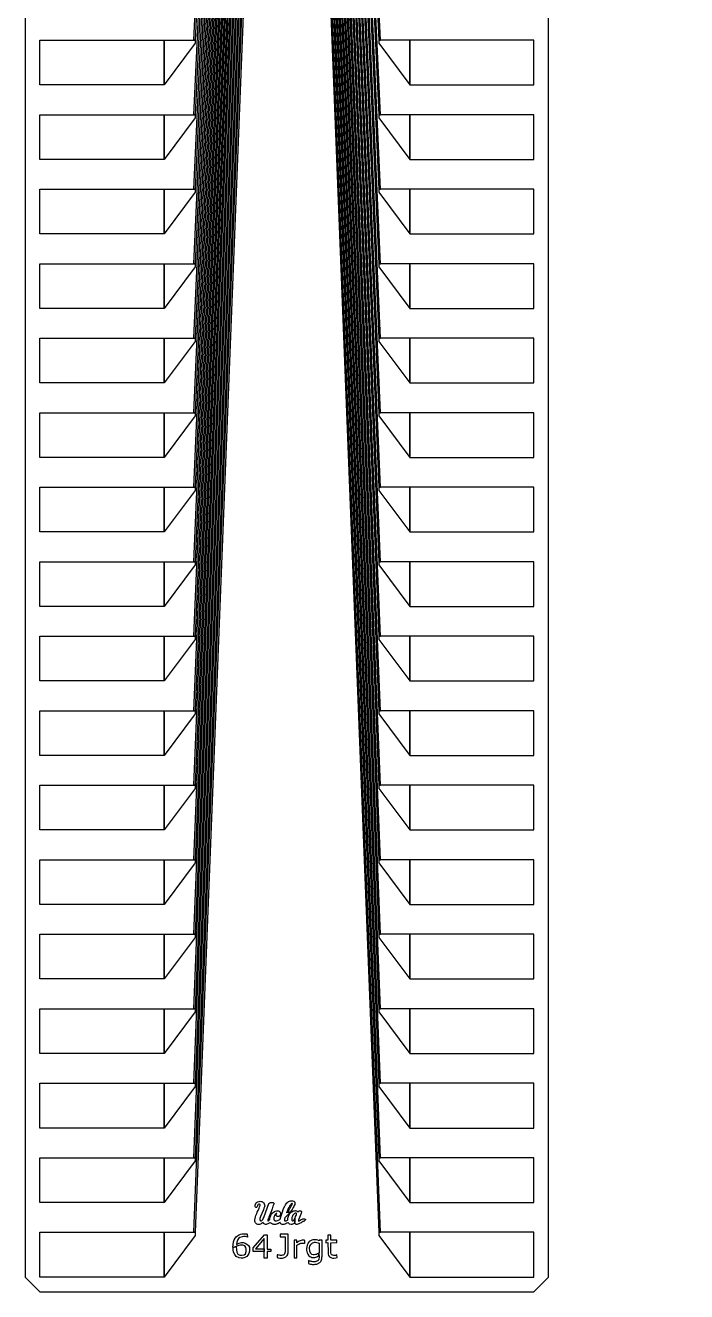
# Model space of a CAD drawing. Header units: inches. Extents: x 115980 to 170179, y 57000 to 74333.
# Drawn here: x 133414 to 134316, y 57120 to 58847 of the extents above; entities that cross this region are included whole.
import ezdxf

# ---------------------------------------------------------------- set-up
doc = ezdxf.new("R2010")
doc.units = ezdxf.units.IN
doc.header["$MEASUREMENT"] = 0
for name, color, linetype in [('metal', 221, 'Continuous'), ('nitride window', 40, 'Continuous'), ('profile', 140, 'Continuous')]:
    doc.layers.add(name, color=color, linetype=linetype)

msp = doc.modelspace()

# ---------------------------------------------------------------- linework, layer by layer
at = {"layer": 'metal'}
for points in [[(133736.8, 60360.4), (133738.4, 60360.4), (133646.1, 58217), (133644, 58217)], [(133646.1, 58318.6), (133644, 58318.6), (133733.6, 60360.4), (133735.2, 60360.4)], [(133730.4, 60360.4), (133732, 60360.4), (133646.1, 58420.2), (133644, 58420.2)], [(133646.1, 58521.8), (133644, 58521.8), (133727.2, 60360.4), (133728.8, 60360.4)], [(133646.1, 58623.4), (133644, 58623.4), (133724, 60360.4), (133725.6, 60360.4)], [(133720.8, 60360.4), (133722.4, 60360.4), (133646.1, 58725), (133644, 58725)], [(133740, 60360.4), (133741.6, 60360.4), (133646.1, 58115.4), (133644, 58115.4)], [(133743.2, 60360.4), (133744.8, 60360.4), (133646.1, 58013.8), (133644, 58013.8)], [(133768.8, 60360.4), (133770.4, 60360.4), (133646.1, 57201), (133644, 57201)], [(133765.6, 60360.4), (133767.2, 60360.4), (133646.1, 57302.6), (133644, 57302.6)], [(133746.4, 60360.4), (133748, 60360.4), (133646.1, 57912.2), (133644, 57912.2)], [(133646.1, 57810.6), (133644, 57810.6), (133749.6, 60360.4), (133751.2, 60360.4)], [(133646.1, 57709), (133644, 57709), (133752.8, 60360.4), (133754.4, 60360.4)], [(133756, 60360.4), (133757.6, 60360.4), (133646.1, 57607.4), (133644, 57607.4)], [(133646.1, 57505.8), (133644, 57505.8), (133759.2, 60360.4), (133760.8, 60360.4)], [(133762.4, 60360.4), (133764, 60360.4), (133646.1, 57404.2), (133644, 57404.2)], [(133717.6, 60360.4), (133719.2, 60360.4), (133646.1, 58826.6), (133644, 58826.6)], [(133773.6, 60360.4), (133772, 60360.4), (133896.4, 57201), (133898.5, 57201)], [(133776.8, 60360.4), (133775.2, 60360.4), (133896.4, 57302.6), (133898.5, 57302.6)], [(133780, 60360.4), (133778.4, 60360.4), (133896.4, 57404.2), (133898.5, 57404.2)], [(133896.4, 57505.8), (133898.5, 57505.8), (133783.2, 60360.4), (133781.6, 60360.4)], [(133786.4, 60360.4), (133784.8, 60360.4), (133896.4, 57607.4), (133898.5, 57607.4)], [(133896.4, 57709), (133898.5, 57709), (133789.6, 60360.4), (133788, 60360.4)], [(133896.4, 57810.6), (133898.5, 57810.6), (133792.8, 60360.4), (133791.2, 60360.4)], [(133796, 60360.4), (133794.4, 60360.4), (133896.4, 57912.2), (133898.5, 57912.2)], [(133799.2, 60360.4), (133797.6, 60360.4), (133896.4, 58013.8), (133898.5, 58013.8)], [(133802.4, 60360.4), (133800.8, 60360.4), (133896.4, 58115.4), (133898.5, 58115.4)], [(133805.6, 60360.4), (133804, 60360.4), (133896.4, 58217), (133898.5, 58217)], [(133896.4, 58318.6), (133898.5, 58318.6), (133808.8, 60360.4), (133807.2, 60360.4)], [(133812, 60360.4), (133810.4, 60360.4), (133896.4, 58420.2), (133898.5, 58420.2)], [(133896.4, 58521.8), (133898.5, 58521.8), (133815.2, 60360.4), (133813.6, 60360.4)], [(133896.4, 58623.4), (133898.5, 58623.4), (133818.4, 60360.4), (133816.8, 60360.4)], [(133821.6, 60360.4), (133820, 60360.4), (133896.4, 58725), (133898.5, 58725)], [(133824.8, 60360.4), (133823.2, 60360.4), (133896.4, 58826.6), (133898.5, 58826.6)], [(133434.4, 58826.6), (133603.7, 58826.6), (133603.7, 58765.7), (133434.4, 58765.7)], [(133603.7, 58765.7), (133603.7, 58826.6), (133646.1, 58826.6), (133646.1, 58822.4), (133603.7, 58765.7)], [(133938.7, 58765.7), (133938.7, 58826.6), (133896.4, 58826.6), (133896.4, 58822.4), (133938.7, 58765.7)], [(134108, 58826.6), (133938.7, 58826.6), (133938.7, 58765.7), (134108, 58765.7)], [(133434.4, 58725), (133603.7, 58725), (133603.7, 58664.1), (133434.4, 58664.1)], [(133603.7, 58664.1), (133603.7, 58725), (133646.1, 58725), (133646.1, 58720.8), (133603.7, 58664.1)], [(133938.7, 58664.1), (133938.7, 58725), (133896.4, 58725), (133896.4, 58720.8), (133938.7, 58664.1)], [(134108, 58725), (133938.7, 58725), (133938.7, 58664.1), (134108, 58664.1)], [(133434.4, 58623.4), (133603.7, 58623.4), (133603.7, 58562.5), (133434.4, 58562.5)], [(133603.7, 58562.5), (133603.7, 58623.4), (133646.1, 58623.4), (133646.1, 58619.2), (133603.7, 58562.5)], [(133938.7, 58562.5), (133938.7, 58623.4), (133896.4, 58623.4), (133896.4, 58619.2), (133938.7, 58562.5)], [(134108, 58623.4), (133938.7, 58623.4), (133938.7, 58562.5), (134108, 58562.5)], [(133434.4, 58521.8), (133603.7, 58521.8), (133603.7, 58460.9), (133434.4, 58460.9)], [(133603.7, 58460.9), (133603.7, 58521.8), (133646.1, 58521.8), (133646.1, 58517.6), (133603.7, 58460.9)], [(133938.7, 58460.9), (133938.7, 58521.8), (133896.4, 58521.8), (133896.4, 58517.6), (133938.7, 58460.9)], [(134108, 58521.8), (133938.7, 58521.8), (133938.7, 58460.9), (134108, 58460.9)], [(133434.4, 58420.2), (133603.7, 58420.2), (133603.7, 58359.2), (133434.4, 58359.2)], [(133603.7, 58359.2), (133603.7, 58420.2), (133646.1, 58420.2), (133646.1, 58416), (133603.7, 58359.2)], [(133938.7, 58359.2), (133938.7, 58420.2), (133896.4, 58420.2), (133896.4, 58416), (133938.7, 58359.2)], [(134108, 58420.2), (133938.7, 58420.2), (133938.7, 58359.2), (134108, 58359.2)], [(133434.4, 58318.6), (133603.7, 58318.6), (133603.7, 58257.6), (133434.4, 58257.6)], [(133603.7, 58257.6), (133603.7, 58318.6), (133646.1, 58318.6), (133646.1, 58314.4), (133603.7, 58257.6)], [(133938.7, 58257.6), (133938.7, 58318.6), (133896.4, 58318.6), (133896.4, 58314.4), (133938.7, 58257.6)], [(134108, 58318.6), (133938.7, 58318.6), (133938.7, 58257.6), (134108, 58257.6)], [(133434.4, 58217), (133603.7, 58217), (133603.7, 58156), (133434.4, 58156)], [(133603.7, 58156), (133603.7, 58217), (133646.1, 58217), (133646.1, 58212.8), (133603.7, 58156)], [(133938.7, 58156), (133938.7, 58217), (133896.4, 58217), (133896.4, 58212.8), (133938.7, 58156)], [(134108, 58217), (133938.7, 58217), (133938.7, 58156), (134108, 58156)], [(133434.4, 58115.4), (133603.7, 58115.4), (133603.7, 58054.4), (133434.4, 58054.4)], [(133603.7, 58054.4), (133603.7, 58115.4), (133646.1, 58115.4), (133646.1, 58111.2), (133603.7, 58054.4)], [(133938.7, 58054.4), (133938.7, 58115.4), (133896.4, 58115.4), (133896.4, 58111.2), (133938.7, 58054.4)], [(134108, 58115.4), (133938.7, 58115.4), (133938.7, 58054.4), (134108, 58054.4)], [(133434.4, 58013.8), (133603.7, 58013.8), (133603.7, 57952.8), (133434.4, 57952.8)], [(133603.7, 57952.8), (133603.7, 58013.8), (133646.1, 58013.8), (133646.1, 58009.6), (133603.7, 57952.8)], [(133938.7, 57952.8), (133938.7, 58013.8), (133896.4, 58013.8), (133896.4, 58009.6), (133938.7, 57952.8)], [(134108, 58013.8), (133938.7, 58013.8), (133938.7, 57952.8), (134108, 57952.8)], [(133434.4, 57912.2), (133603.7, 57912.2), (133603.7, 57851.2), (133434.4, 57851.2)], [(133603.7, 57851.2), (133603.7, 57912.2), (133646.1, 57912.2), (133646.1, 57908), (133603.7, 57851.2)], [(133938.7, 57851.2), (133938.7, 57912.2), (133896.4, 57912.2), (133896.4, 57908), (133938.7, 57851.2)], [(134108, 57912.2), (133938.7, 57912.2), (133938.7, 57851.2), (134108, 57851.2)], [(133434.4, 57810.6), (133603.7, 57810.6), (133603.7, 57749.6), (133434.4, 57749.6)], [(133603.7, 57749.6), (133603.7, 57810.6), (133646.1, 57810.6), (133646.1, 57806.4), (133603.7, 57749.6)], [(133938.7, 57749.6), (133938.7, 57810.6), (133896.4, 57810.6), (133896.4, 57806.4), (133938.7, 57749.6)], [(134108, 57810.6), (133938.7, 57810.6), (133938.7, 57749.6), (134108, 57749.6)], [(133434.4, 57709), (133603.7, 57709), (133603.7, 57648), (133434.4, 57648)], [(133603.7, 57648), (133603.7, 57709), (133646.1, 57709), (133646.1, 57704.7), (133603.7, 57648)], [(133938.7, 57648), (133938.7, 57709), (133896.4, 57709), (133896.4, 57704.7), (133938.7, 57648)], [(134108, 57709), (133938.7, 57709), (133938.7, 57648), (134108, 57648)], [(133434.4, 57607.4), (133603.7, 57607.4), (133603.7, 57546.4), (133434.4, 57546.4)], [(133603.7, 57546.4), (133603.7, 57607.4), (133646.1, 57607.4), (133646.1, 57603.1), (133603.7, 57546.4)], [(133938.7, 57546.4), (133938.7, 57607.4), (133896.4, 57607.4), (133896.4, 57603.1), (133938.7, 57546.4)], [(134108, 57607.4), (133938.7, 57607.4), (133938.7, 57546.4), (134108, 57546.4)], [(133434.4, 57505.8), (133603.7, 57505.8), (133603.7, 57444.8), (133434.4, 57444.8)], [(133603.7, 57444.8), (133603.7, 57505.8), (133646.1, 57505.8), (133646.1, 57501.5), (133603.7, 57444.8)], [(133938.7, 57444.8), (133938.7, 57505.8), (133896.4, 57505.8), (133896.4, 57501.5), (133938.7, 57444.8)], [(134108, 57505.8), (133938.7, 57505.8), (133938.7, 57444.8), (134108, 57444.8)], [(133434.4, 57404.2), (133603.7, 57404.2), (133603.7, 57343.2), (133434.4, 57343.2)], [(133603.7, 57343.2), (133603.7, 57404.2), (133646.1, 57404.2), (133646.1, 57399.9), (133603.7, 57343.2)], [(133938.7, 57343.2), (133938.7, 57404.2), (133896.4, 57404.2), (133896.4, 57399.9), (133938.7, 57343.2)], [(134108, 57404.2), (133938.7, 57404.2), (133938.7, 57343.2), (134108, 57343.2)], [(133434.4, 57302.6), (133603.7, 57302.6), (133603.7, 57241.6), (133434.4, 57241.6)], [(133603.7, 57241.6), (133603.7, 57302.6), (133646.1, 57302.6), (133646.1, 57298.3), (133603.7, 57241.6)], [(133938.7, 57241.6), (133938.7, 57302.6), (133896.4, 57302.6), (133896.4, 57298.3), (133938.7, 57241.6)], [(134108, 57302.6), (133938.7, 57302.6), (133938.7, 57241.6), (134108, 57241.6)], [(133729, 57234.9), (133728.2, 57235.2), (133727.7, 57236.3), (133727.8, 57238.3), (133729.8, 57241.4), (133731.3, 57242.3), (133733.1, 57242.9), (133734.6, 57243.2), (133735.7, 57243.1), (133736.7, 57242.9), (133737.9, 57242.4), (133738.9, 57241.8), (133739.5, 57241), (133740.2, 57239.6), (133740.7, 57238.3), (133740.8, 57237.1), (133740.6, 57235.5), (133739.8, 57233.7), (133739, 57231.4), (133735.3, 57222.5), (133734.4, 57219.7), (133734.3, 57218.3), (133734.5, 57217.2), (133735.3, 57216.5), (133736.3, 57216.5), (133737, 57216.9), (133737.9, 57217.8), (133738.4, 57218.6), (133738.9, 57219.6), (133739.6, 57221.2), (133740.1, 57222.5), (133746.6, 57240.2), (133747.2, 57240.8), (133747.9, 57241.3), (133748.6, 57241.4), (133750.4, 57241.6), (133751.5, 57241.4), (133752.2, 57241.4), (133753.4, 57240.9), (133753.5, 57240.4), (133753.2, 57239.4), (133752.1, 57236.7), (133750.9, 57233.1), (133750.5, 57231.8), (133749.9, 57230.1), (133748.8, 57227.2), (133746.6, 57221.8), (133745.9, 57219.9), (133745.2, 57218.4), (133745, 57217.4), (133745.3, 57216.5), (133746.1, 57216.7), (133747.3, 57217.8), (133747.6, 57218.5), (133748, 57220.4), (133748.4, 57221.8), (133748.6, 57222.7), (133749.2, 57224.1), (133750.1, 57225.5), (133751.2, 57227), (133752.2, 57228.1), (133754.1, 57229.4), (133755.3, 57229.9), (133756.7, 57230.3), (133757.8, 57230.4), (133758.8, 57230.4), (133759.6, 57230.3), (133760.6, 57229.9), (133761.5, 57229.1), (133762.1, 57228.2), (133762.4, 57227), (133762.5, 57226.1), (133762.4, 57225), (133761.6, 57223.7), (133760.9, 57223.1), (133760, 57222.7), (133758.9, 57222.5), (133757.9, 57222.6), (133757.3, 57222.8), (133756.9, 57223.2), (133756.5, 57223.8), (133756.3, 57224.7), (133756.6, 57225.6), (133757, 57226), (133757.5, 57226.4), (133757.5, 57226.8), (133757.1, 57226.8), (133756.5, 57226.5), (133755.9, 57226.1), (133755.3, 57225.3), (133754.8, 57224.6), (133754.2, 57223.5), (133753.7, 57222.6), (133753.4, 57221.7), (133753.2, 57220.7), (133753.2, 57219.8), (133753.3, 57219.1), (133753.4, 57218.5), (133753.5, 57218), (133753.7, 57217.6), (133754.1, 57217.2), (133754.6, 57216.9), (133755.3, 57216.6), (133756, 57216.6), (133756.7, 57216.6), (133758.5, 57216.9), (133759.3, 57217.3), (133760.7, 57218), (133761.4, 57218.4), (133761.7, 57218.9), (133762.6, 57222.1), (133764.5, 57227.6), (133766.6, 57233.3), (133768.4, 57236.7), (133769.4, 57238.3), (133771.2, 57241.1), (133772.2, 57242.1), (133773.4, 57243.1), (133774.8, 57243.6), (133776, 57244), (133776.9, 57244.1), (133778, 57244.1), (133778.9, 57244), (133779.9, 57243.6), (133780.6, 57243.3), (133781.3, 57242.7), (133781.7, 57241.9), (133781.9, 57240.2), (133781.7, 57239), (133781.2, 57237.6), (133780.5, 57236.2), (133779.7, 57234.7), (133778.2, 57232), (133776.9, 57230.2), (133775.6, 57228.5), (133771.6, 57228.4), (133773.2, 57230.2), (133775.1, 57233.4), (133776.9, 57236.5), (133778.1, 57238.8), (133778.4, 57239.6), (133778.5, 57240.1), (133778.4, 57240.6), (133778.2, 57240.7), (133777.6, 57240.4), (133777.1, 57239.9), (133776.6, 57239.1), (133775.8, 57238.1), (133775.3, 57237.3), (133774.6, 57236.3), (133774, 57235.2), (133773.4, 57234.2), (133773, 57233.4), (133772.5, 57232.2), (133771.8, 57230.9), (133771.4, 57229.9), (133771, 57228.6), (133770.7, 57227.9), (133770.6, 57227.4), (133771.6, 57228.4), (133775.6, 57228.4), (133775.1, 57227.8), (133774.5, 57227.1), (133773.3, 57225.8), (133772.5, 57224.9), (133771.2, 57223.5), (133770.3, 57222.5), (133769.4, 57221.7), (133768.3, 57220.7), (133768.1, 57220.1), (133767.9, 57219.4), (133767.7, 57218.7), (133767.6, 57217.9), (133767.6, 57217), (133767.9, 57216.6), (133768.6, 57216.5), (133769.9, 57216.7), (133771, 57217.2), (133771.7, 57217.7), (133772.2, 57218.1), (133772.3, 57218.3), (133772.4, 57218.8), (133772.4, 57219.5), (133772.5, 57220.4), (133772.9, 57221.6), (133773.4, 57223.1), (133773.7, 57224), (133774.4, 57225.3), (133775.2, 57226.5), (133776.1, 57227.5), (133777, 57228.3), (133778, 57229), (133779.4, 57229.8), (133780.6, 57230.2), (133781.6, 57230.4), (133782.6, 57230.5), (133783.3, 57230.4), (133784, 57230.3), (133784.9, 57230), (133785.5, 57229.5), (133786, 57229), (133786.2, 57228.7), (133786.5, 57228.9), (133786.9, 57229.3), (133787.4, 57229.8), (133788, 57230.1), (133788.5, 57230.3), (133789.1, 57230.4), (133789.7, 57230.4), (133790.2, 57230.3), (133790.7, 57229.9), (133790.9, 57229.5), (133791, 57228.7), (133790.9, 57227.9), (133790.6, 57227), (133790, 57225.5), (133787.4, 57218.9), (133787, 57217.8), (133786.9, 57216.9), (133787.1, 57216.5), (133787.5, 57216.3), (133788.1, 57216.4), (133789.1, 57217.3), (133790.4, 57218.3), (133791.7, 57218.9), (133793, 57219.3), (133794, 57219.3), (133794.9, 57219.3), (133796.2, 57219), (133797, 57218.6), (133794.1, 57215.6), (133793.8, 57215.8), (133793.6, 57215.9), (133793.2, 57215.9), (133793, 57215.8), (133792.5, 57215.6), (133792.2, 57215.4), (133791.6, 57215), (133790.4, 57214.1), (133789.3, 57213.3), (133788.3, 57212.8), (133787.3, 57212.3), (133786.1, 57211.9), (133785.3, 57211.8), (133783.8, 57211.7), (133783.1, 57212), (133782.5, 57212.5), (133782.2, 57213.1), (133782, 57213.8), (133782, 57214.5), (133782.2, 57220.4), (133782.9, 57222.4), (133783.6, 57223.9), (133784.1, 57225), (133784.2, 57225.9), (133784.1, 57226.6), (133783.8, 57226.9), (133783.2, 57227.1), (133782.2, 57227), (133781.6, 57226.7), (133780.6, 57225.8), (133779.3, 57224.3), (133778.6, 57222.8), (133777.9, 57221.2), (133777.7, 57219.9), (133777.6, 57218.6), (133777.7, 57217.8), (133778, 57217.1), (133778.5, 57216.5), (133778.9, 57216.4), (133779.8, 57216.6), (133780.4, 57217.3), (133781, 57218.2), (133781.5, 57219.2), (133782, 57220.2), (133782.1, 57220.3), (133781.8, 57214.2), (133781, 57213.5), (133779.9, 57212.7), (133778.9, 57212.2), (133777.7, 57211.8), (133776.7, 57211.7), (133775.2, 57211.9), (133774.5, 57212.2), (133773.6, 57212.9), (133773.2, 57213.7), (133773, 57214.4), (133772.4, 57214), (133770.9, 57213.2), (133769.5, 57212.5), (133768.2, 57212.1), (133766.8, 57211.8), (133765.8, 57211.7), (133764.6, 57211.8), (133763.5, 57212.2), (133762.9, 57212.7), (133762.5, 57213.3), (133762.1, 57213.8), (133761.8, 57214.5), (133760.8, 57213.8), (133759.7, 57213.1), (133758.7, 57212.7), (133757.7, 57212.3), (133756.7, 57211.9), (133755.5, 57211.7), (133754.4, 57211.7), (133753.4, 57211.7), (133752.2, 57211.9), (133751.3, 57212.2), (133750.2, 57212.8), (133749.3, 57213.6), (133748.4, 57214.5), (133747.6, 57213.9), (133746.8, 57213.3), (133745.9, 57212.8), (133744.9, 57212.3), (133743.9, 57212), (133742.9, 57211.8), (133741.8, 57211.8), (133740.8, 57212), (133740.1, 57212.3), (133739.3, 57213.1), (133738.5, 57214.4), (133737.8, 57213.8), (133736.9, 57213.2), (133735.8, 57212.6), (133734.9, 57212.2), (133733.9, 57211.8), (133732.6, 57211.7), (133731.4, 57211.7), (133730.3, 57212.1), (133729.5, 57212.6), (133728.8, 57213.3), (133728.2, 57214.1), (133727.7, 57214.8), (133727.3, 57216.1), (133727.2, 57217.3), (133727.3, 57218.8), (133727.6, 57220), (133728.2, 57222), (133728.9, 57224.1), (133729.9, 57226.5), (133730.6, 57228.3), (133731.7, 57230.7), (133733.1, 57233.8), (133733.8, 57235.8), (133734.5, 57237.7), (133734.6, 57238.7), (133734.3, 57239.1), (133733.8, 57239.4), (133733.2, 57239.5), (133732.6, 57239.5), (133731.8, 57239), (133731.4, 57238.3), (133730.9, 57237.2), (133730.7, 57236.2), (133730.3, 57235.3), (133729.8, 57234.9), (133729.4, 57234.9)], [(133434.4, 57201), (133603.7, 57201), (133603.7, 57140), (133434.4, 57140)], [(133603.7, 57140), (133603.7, 57201), (133646.1, 57201), (133646.1, 57196.7), (133603.7, 57140)], [(133717.1, 57198.5), (133717.2, 57194.3), (133714.6, 57195.2), (133712.3, 57195.4), (133710.1, 57195), (133706.9, 57193.8), (133705.2, 57192.5), (133703.7, 57190.1), (133702.7, 57187.4), (133702.3, 57184.5), (133704, 57185.4), (133706.2, 57186.3), (133709.2, 57186.9), (133711.4, 57186.9), (133714.3, 57186.1), (133716.6, 57184.7), (133718.6, 57183), (133719.9, 57180.7), (133720.2, 57178.3), (133720.3, 57175.2), (133719.4, 57171.9), (133717.9, 57169.6), (133716.3, 57168.1), (133713.8, 57166.5), (133711, 57165.8), (133708.7, 57165.8), (133706, 57166), (133702.1, 57167.9), (133699.9, 57170.5), (133698.3, 57174), (133697.7, 57177.1), (133697.6, 57180.2), (133702, 57181.5), (133702.2, 57177.2), (133702.8, 57174.1), (133704.2, 57171.2), (133707, 57169.6), (133709.6, 57169.6), (133712.6, 57170.2), (133714.6, 57171.7), (133715.7, 57174.8), (133715.7, 57177.9), (133715.1, 57180.1), (133713.6, 57182.3), (133710.9, 57183.2), (133707.5, 57183.2), (133704, 57182.4), (133702.8, 57181.9), (133702, 57181.6), (133697.6, 57180.3), (133697.5, 57180.6), (133697.5, 57180.7), (133697.7, 57184.1), (133698.4, 57187.9), (133699.3, 57190.5), (133700.6, 57193), (133702.5, 57195.4), (133705.3, 57197.2), (133708, 57198.4), (133710.3, 57198.9), (133712.1, 57199.1), (133713.6, 57199.1), (133715.3, 57199), (133716.4, 57198.8)], [(133740.5, 57197.7), (133744.4, 57197.7), (133744.3, 57178.1), (133749.1, 57178.1), (133749, 57174.6), (133744.3, 57174.6), (133744.2, 57165.7), (133740.1, 57165.8), (133740.1, 57174.6), (133740.1, 57192.3), (133728.1, 57178.2), (133740, 57178.2), (133740, 57174.7), (133724.9, 57174.7), (133724.9, 57179.6)], [(133761.7, 57198.3), (133761.7, 57194.8), (133768.6, 57194.8), (133768.6, 57174.2), (133768.4, 57172.9), (133768, 57171.7), (133767.4, 57170.9), (133766.7, 57170.2), (133765.8, 57169.8), (133764.9, 57169.6), (133763.6, 57169.5), (133762.3, 57169.5), (133761.1, 57169.6), (133759.9, 57169.9), (133758.6, 57170.2), (133758, 57170.4), (133757.7, 57170.4), (133757.7, 57166.5), (133759.4, 57166.1), (133761.4, 57165.9), (133763.3, 57165.8), (133764.9, 57165.9), (133766.4, 57166.1), (133767.7, 57166.5), (133768.7, 57167), (133769.8, 57167.7), (133770.7, 57168.5), (133771.5, 57169.5), (133772.2, 57170.7), (133772.5, 57171.8), (133772.7, 57173.1), (133772.8, 57174), (133772.8, 57187.3), (133772.8, 57198.3)], [(133831.1, 57197.1), (133827, 57197.1), (133827, 57190.3), (133824.4, 57190.3), (133824.4, 57186.8), (133827.1, 57186.9), (133827.2, 57173.7), (133827.3, 57171.2), (133828, 57169.2), (133829.1, 57167.6), (133831, 57166.4), (133833.3, 57165.9), (133835.2, 57165.8), (133837.7, 57166.1), (133839.5, 57166.5), (133839.4, 57170.1), (133837.3, 57169.4), (133835.1, 57169.3), (133833.5, 57169.6), (133833.1, 57169.7), (133832.3, 57170.3), (133831.6, 57171.2), (133831.2, 57172.9), (133831.2, 57175.8), (133831.1, 57186.8), (133839.4, 57186.9), (133839.4, 57190.2), (133831.1, 57190.3)], [(133938.7, 57140), (133938.7, 57201), (133896.4, 57201), (133896.4, 57196.7), (133938.7, 57140)], [(134108, 57201), (133938.7, 57201), (133938.7, 57140), (134108, 57140)], [(133784.8, 57190.1), (133780.8, 57190.2), (133780.8, 57166.3), (133784.8, 57166.3), (133784.8, 57183.2), (133786.3, 57184.3), (133787.4, 57185), (133788.7, 57185.6), (133790, 57186.1), (133791.4, 57186.3), (133792.6, 57186.3), (133793.5, 57186.3), (133795, 57186.1), (133795.7, 57185.9), (133795.7, 57186.7), (133795.7, 57190), (133794.5, 57190.2), (133793.2, 57190.2), (133791.8, 57190.2), (133790.4, 57189.9), (133789, 57189.5), (133787.6, 57188.8), (133786.3, 57187.8), (133785.5, 57187.3), (133784.8, 57186.7), (133784.7, 57186.7)], [(133815, 57189.3), (133813.1, 57190.2), (133811.5, 57190.6), (133809.7, 57190.9), (133807.8, 57190.9), (133806.4, 57190.7), (133804.9, 57190.3), (133803.3, 57189.5), (133801.6, 57188.2), (133800.3, 57186.7), (133799.5, 57185.3), (133798.7, 57183.6), (133798.1, 57181.2), (133797.9, 57179.1), (133798, 57176.8), (133798.3, 57174.7), (133798.7, 57172.8), (133799.6, 57171), (133801, 57169.1), (133802.3, 57168), (133803.8, 57167.3), (133805.3, 57166.8), (133807.3, 57166.6), (133809.2, 57166.8), (133810.6, 57167), (133812.1, 57167.6), (133813.2, 57168.2), (133814.4, 57169.1), (133814.7, 57169.3), (133814.7, 57172.6), (133813.7, 57172), (133812.5, 57171.4), (133811.4, 57170.9), (133810, 57170.5), (133808.4, 57170.4), (133806.7, 57170.4), (133805.2, 57170.9), (133804.2, 57171.5), (133803.5, 57172.5), (133802.8, 57173.7), (133802.4, 57175.1), (133802.2, 57176.6), (133802.1, 57178.3), (133802.1, 57180.1), (133802.5, 57182), (133803.1, 57183.6), (133803.8, 57184.9), (133804.9, 57185.8), (133806.2, 57186.7), (133807.6, 57187.1), (133808.8, 57187.3), (133810.2, 57187.3), (133811.8, 57187), (133813.5, 57186.5), (133814.9, 57186), (133815, 57172.9), (133814.8, 57172.7), (133814.8, 57169.4), (133815, 57169.5), (133814.9, 57166.4), (133814.8, 57165), (133814.5, 57164), (133814.1, 57163.3), (133813.5, 57162.5), (133812.8, 57161.9), (133812, 57161.6), (133811.2, 57161.2), (133810.5, 57161), (133809.7, 57160.9), (133808.6, 57160.8), (133807.5, 57160.8), (133806.5, 57160.9), (133805.3, 57161), (133804.2, 57161.3), (133803.4, 57161.5), (133802.4, 57161.8), (133801.6, 57162), (133800.6, 57162.4), (133800.4, 57162.3), (133800.4, 57158.2), (133801.3, 57158), (133803.4, 57157.5), (133804.7, 57157.4), (133806.2, 57157.2), (133807.4, 57157.2), (133808.4, 57157.2), (133809.7, 57157.3), (133810.7, 57157.4), (133812.1, 57157.7), (133813.5, 57158.2), (133814.4, 57158.7), (133815.3, 57159.2), (133816.2, 57160), (133817.2, 57161.2), (133817.7, 57162.2), (133818.2, 57163.4), (133818.7, 57165), (133818.9, 57166.4), (133818.9, 57167.2), (133819, 57168.2), (133819, 57169.2), (133819, 57170.9), (133819, 57190.2), (133819, 57190.3), (133815.2, 57190.3)]]:
    msp.add_lwpolyline(points, close=True, dxfattribs=at)
at = {"layer": 'nitride window'}
for points in [[(133434.4, 58826.6), (133603.7, 58826.6), (133603.7, 58765.7), (133434.4, 58765.7)], [(134108, 58826.6), (133938.7, 58826.6), (133938.7, 58765.7), (134108, 58765.7)], [(133434.4, 58725), (133603.7, 58725), (133603.7, 58664.1), (133434.4, 58664.1)], [(134108, 58725), (133938.7, 58725), (133938.7, 58664.1), (134108, 58664.1)], [(133434.4, 58623.4), (133603.7, 58623.4), (133603.7, 58562.5), (133434.4, 58562.5)], [(134108, 58623.4), (133938.7, 58623.4), (133938.7, 58562.5), (134108, 58562.5)], [(133434.4, 58521.8), (133603.7, 58521.8), (133603.7, 58460.9), (133434.4, 58460.9)], [(134108, 58521.8), (133938.7, 58521.8), (133938.7, 58460.9), (134108, 58460.9)], [(133434.4, 58420.2), (133603.7, 58420.2), (133603.7, 58359.2), (133434.4, 58359.2)], [(134108, 58420.2), (133938.7, 58420.2), (133938.7, 58359.2), (134108, 58359.2)], [(133434.4, 58318.6), (133603.7, 58318.6), (133603.7, 58257.6), (133434.4, 58257.6)], [(134108, 58318.6), (133938.7, 58318.6), (133938.7, 58257.6), (134108, 58257.6)], [(133434.4, 58217), (133603.7, 58217), (133603.7, 58156), (133434.4, 58156)], [(134108, 58217), (133938.7, 58217), (133938.7, 58156), (134108, 58156)], [(133434.4, 58115.4), (133603.7, 58115.4), (133603.7, 58054.4), (133434.4, 58054.4)], [(134108, 58115.4), (133938.7, 58115.4), (133938.7, 58054.4), (134108, 58054.4)], [(133434.4, 58013.8), (133603.7, 58013.8), (133603.7, 57952.8), (133434.4, 57952.8)], [(134108, 58013.8), (133938.7, 58013.8), (133938.7, 57952.8), (134108, 57952.8)], [(133434.4, 57912.2), (133603.7, 57912.2), (133603.7, 57851.2), (133434.4, 57851.2)], [(134108, 57912.2), (133938.7, 57912.2), (133938.7, 57851.2), (134108, 57851.2)], [(133434.4, 57810.6), (133603.7, 57810.6), (133603.7, 57749.6), (133434.4, 57749.6)], [(134108, 57810.6), (133938.7, 57810.6), (133938.7, 57749.6), (134108, 57749.6)], [(133434.4, 57709), (133603.7, 57709), (133603.7, 57648), (133434.4, 57648)], [(134108, 57709), (133938.7, 57709), (133938.7, 57648), (134108, 57648)], [(133434.4, 57607.4), (133603.7, 57607.4), (133603.7, 57546.4), (133434.4, 57546.4)], [(134108, 57607.4), (133938.7, 57607.4), (133938.7, 57546.4), (134108, 57546.4)], [(133434.4, 57505.8), (133603.7, 57505.8), (133603.7, 57444.8), (133434.4, 57444.8)], [(134108, 57505.8), (133938.7, 57505.8), (133938.7, 57444.8), (134108, 57444.8)], [(133434.4, 57404.2), (133603.7, 57404.2), (133603.7, 57343.2), (133434.4, 57343.2)], [(134108, 57404.2), (133938.7, 57404.2), (133938.7, 57343.2), (134108, 57343.2)], [(133434.4, 57302.6), (133603.7, 57302.6), (133603.7, 57241.6), (133434.4, 57241.6)], [(134108, 57302.6), (133938.7, 57302.6), (133938.7, 57241.6), (134108, 57241.6)], [(133434.4, 57201), (133603.7, 57201), (133603.7, 57140), (133434.4, 57140)], [(134108, 57201), (133938.7, 57201), (133938.7, 57140), (134108, 57140)]]:
    msp.add_lwpolyline(points, close=True, dxfattribs=at)
at = {"layer": 'profile'}
msp.add_lwpolyline([(134316.2, 61030.7), (133434.4, 61030.7), (133414.4, 61010.7), (133414.4, 57140), (133434.4, 57120), (134108, 57120), (134128, 57140), (134128, 60666.6), (134316.2, 60922.2)], close=True, dxfattribs=at)

doc.saveas('drawing.dxf')
